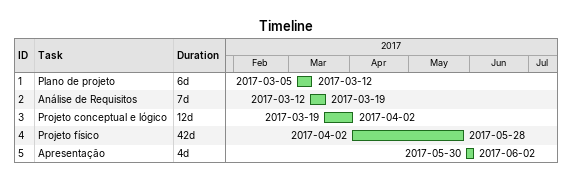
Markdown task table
Timeline

| ID | Task | Duration | Start | Finish |
|---|---|---|---|---|
| 1 | Plano de projeto | 6d | 2017-03-05 | 2017-03-12 |
| 2 | Análise de Requisitos | 7d | 2017-03-12 | 2017-03-19 |
| 3 | Projeto conceptual e lógico | 12d | 2017-03-19 | 2017-04-02 |
| 4 | Projeto físico | 42d | 2017-04-02 | 2017-05-28 |
| 5 | Apresentação | 4d | 2017-05-30 | 2017-06-02 |
